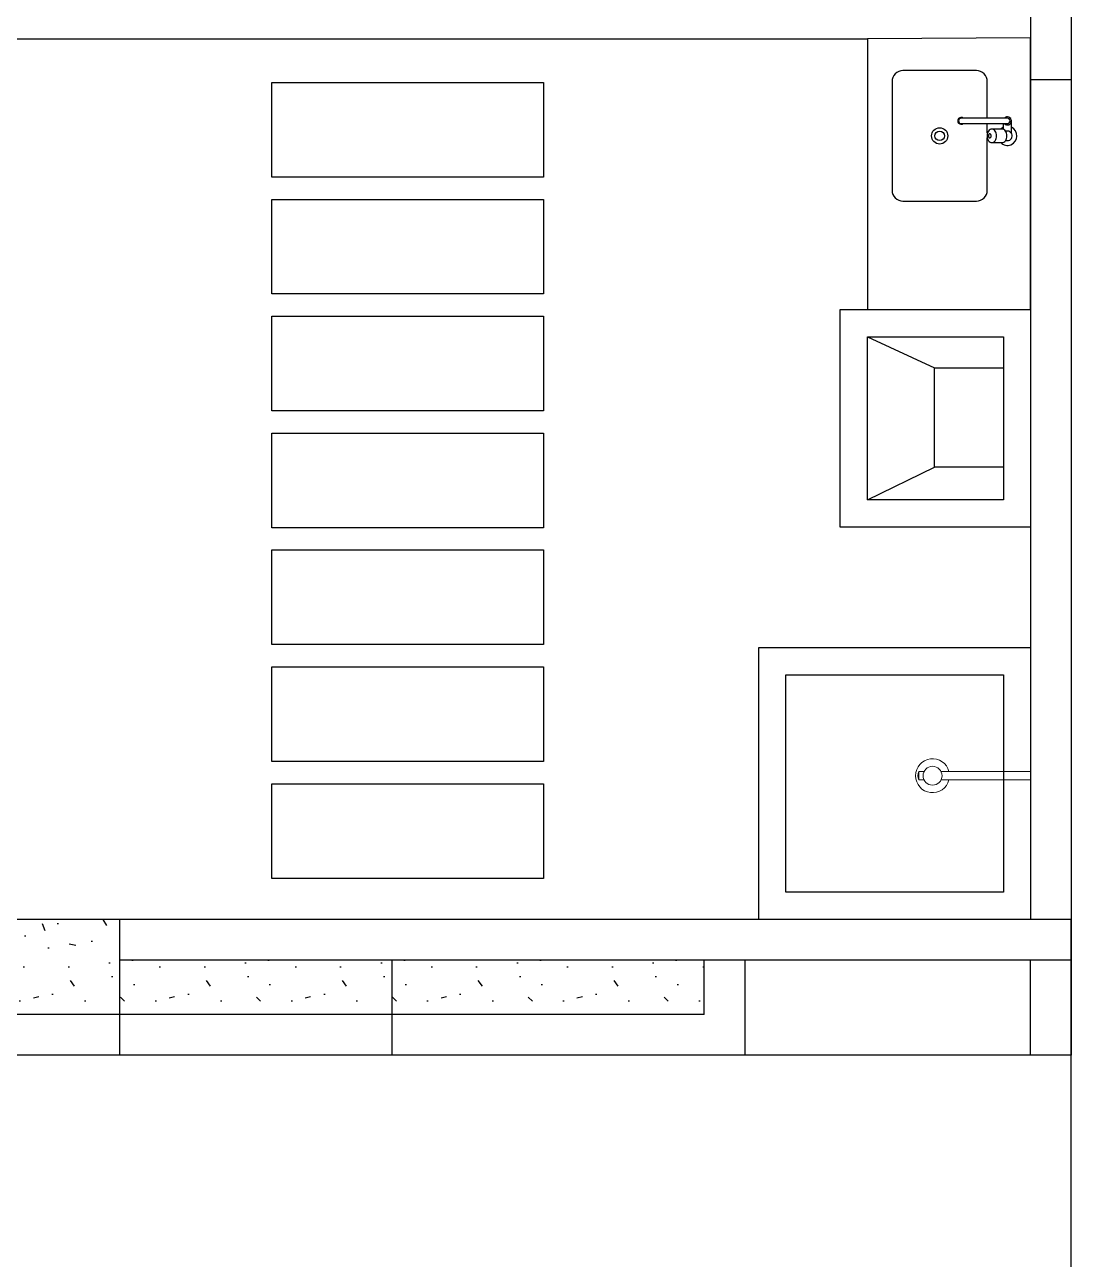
# Model space of a CAD drawing. Header units: millimetres. Extents: x 3923 to 4007, y 744 to 863.
# Drawn here: x 3932.37 to 3938.84, y 817.74 to 825.37 of the extents above; entities that cross this region are included whole.
import ezdxf

# ---------------------------------------------------------------- set-up
doc = ezdxf.new("R2010")
doc.units = ezdxf.units.MM
doc.linetypes.add('CONTINU', pattern=[0])
doc.layers.add('-HIDRO', color=8, linetype='Continuous')
doc.layers.add('E-Lay-9', color=9, linetype='Continuous', lineweight=9)

# ---------------------------------------------------------------- blocks, each defined once
blk = doc.blocks.new('Cuba coz')
at = {"color": 8}
blk.add_line((7.5, -4.5), (7.5, -2.41), dxfattribs=at)
for points in [[(13.41, -6.5), (13.41, -20, 0.414214), (17.41, -24), (44.41, -24, 0.414214), (48.41, -20), (48.41, 20, 0.414214), (44.41, 24), (17.41, 24, 0.414214), (13.41, 20), (13.41, 0.74)], [(6.7, 1.75), (6, 1.75, 0.546464), (4.41, -0.73, -0.10784), (4.5, -1.15), (4.5, -5.5)], [(11.72, 2.5), (7.96, 2.5, 0.133256), (7.32, 2.33, 0.106756), (6.71, 1.77, 0.082828), (6.34, 0.99, 0.071352), (6.19, 0, 0.071352), (6.34, -0.99, 0.082828), (6.71, -1.77, 0.106756), (7.32, -2.33, 0.133256), (7.96, -2.5), (11.72, -2.5)], [(4.41, -0.73, 0.293273), (6, -1.75), (6.7, -1.75)], [(13.41, -1), (13.41, -4.5, 0.414214)]]:
    blk.add_lwpolyline(points, format="xyb", dxfattribs=at)
for points in [[(11.72, -2.5, 0.133256), (12.36, -2.33, 0.106756), (12.97, -1.77, 0.082828), (13.35, -0.99, 0.071352), (13.49, 0, 0.071352), (13.35, 0.99, 0.082828), (12.97, 1.77, 0.106756), (12.36, 2.33, 0.133256), (11.72, 2.5, 0.133256), (11.08, 2.33, 0.106756), (10.47, 1.77, 0.082828), (10.1, 0.99, 0.071352), (9.95, 0, 0.071352), (10.1, -0.99, 0.082828), (10.47, -1.77, 0.106756), (11.08, -2.33, 0.133256)], [(12.47, 0.75, 0.133256), (12.28, 0.7, 0.106756), (12.1, 0.53, 0.082828), (11.98, 0.3, 0.071352), (11.94, 0, 0.071352), (11.98, -0.3, 0.082828), (12.1, -0.53, 0.106756), (12.28, -0.7, 0.133256), (12.47, -0.75, 0.133256), (12.66, -0.7, 0.106756), (12.85, -0.53, 0.082828), (12.96, -0.3, 0.071352), (13, 0, 0.071352), (12.96, 0.3, 0.082828), (12.85, 0.53, 0.106756), (12.66, 0.7, 0.133256)], [(6, -6.5), (23, -6.5, 1), (23, -4.5), (6, -4.5, 1)]]:
    blk.add_lwpolyline(points, format="xyb", close=True, dxfattribs=at)
for radius in [3, 1.75]:
    blk.add_circle((30.91, 0), radius, dxfattribs=at)
for centre, radius, start, end in [((6, 0), 3.5, 45.5847, 244.6231), ((6, -5.5), 1.5, 41.8103, 318.1897), ((6, 0), 3.5, 295.3769, 314.4153), ((23, -5.5), 1.25, 233.1301, 126.8699)]:
    blk.add_arc(centre, radius, start, end, dxfattribs=at)
blk = doc.blocks.new('Chuveiro')
at = {"layer": 'E-Lay-9', "color": 8}
for p, q in [((-0.0311, 0.0156), (-0.3604, 0.0156)), ((0.0509, 0.0156), (0.0311, 0.0156)), ((0.0509, 0.0156), (0.0509, -0.0156)), ((-0.0311, -0.0156), (-0.3604, -0.0156)), ((0.0509, -0.0156), (0.0311, -0.0156))]:
    blk.add_line(p, q, dxfattribs=at)
blk.add_circle((0, 0), 0.0348, dxfattribs=at)
for centre, radius, start, end in [((0, 0), 0.0624, 194.4775, 165.5225), ((0.0093, 0), 0.0444, 339.4266, 20.5734)]:
    blk.add_arc(centre, radius, start, end, dxfattribs=at)

msp = doc.modelspace()

# ---------------------------------------------------------------- hatches: boundary and pattern name
at = {"layer": '-HIDRO', "linetype": 'Continuous'}
h = msp.add_hatch(dxfattribs=at)
h.set_pattern_fill('STIP2', color=256, scale=0.84, angle=90, style=0, pattern_type=2)
h.set_pattern_definition([(270, (5140.124, 876.5561), (-0.84, 3e-16), [0, -0.84]), (270, (5140.2584, 876.4553), (-0.84, 3e-16), [0, -0.84]), (270, (5140.46, 876.4973), (-0.84, 3e-16), [0, -0.84]), (270, (5140.6532, 876.2033), (-0.84, 3e-16), [0, -0.84]), (270, (5140.3508, 876.2285), (-0.84, 3e-16), [0, -0.84]), (270, (5140.1492, 876.0017), (-0.84, 3e-16), [0, -0.84]), (270, (5140.0904, 876.2957), (-0.84, 3e-16), [0, -0.84]), (270, (5140.4348, 875.9429), (-0.84, 3e-16), [0, -0.84]), (270, (5140.7036, 875.9849), (-0.84, 3e-16), [0, -0.84]), (270, (5140.8296, 876.6065), (-0.84, 3e-16), [0, -0.84]), (270, (5140.6616, 876.4553), (-0.84, 3e-16), [0, -0.84]), (270, (5140.8212, 876.3377), (-0.84, 3e-16), [0, -0.84]), (270, (5140.2836, 875.8253), (-0.84, 3e-16), [0, -0.84]), (270, (5140.4936, 876.0941), (-0.84, 3e-16), [0, -0.84]), (270, (5140.2164, 876.1613), (-0.84, 3e-16), [0, -0.84]), (270, (5140.292, 876.0185), (-0.84, 3e-16), [0, -0.84]), (270, (5140.5188, 876.3209), (-0.84, 3e-16), [0, -0.84]), (270, (5140.0652, 876.0857), (-0.84, 3e-16), [0, -0.84]), (270, (5140.5608, 875.8253), (-0.84, 3e-16), [0, -0.84]), (270, (5140.8128, 875.8505), (-0.84, 3e-16), [0, -0.84]), (194.0362, (5140.376, 876.4805), (2.52000045, 0.839998366), [0.03463404, -3.428775]), (300.9638, (5140.1996, 876.3377), (-1.680002081, 2.519998332), [0.0489804, -4.84901927]), (291.8014, (5140.3928, 876.0941), (0.839999922, -2.520000222), [0.0452357, -4.4783029]), (120.9638, (5140.796, 876.0857), (1.680002081, -2.519998332), [0.0489804, -4.84901927]), (216.8699, (5140.6868, 876.3461), (-2.519999924, -1.680000099), [0.042, -4.158]), (315, (5140.082, 875.9009), (-7e-17, -0.84000026), [0.04751796, -1.1404218]), (168.6901, (5140.6028, 875.9597), (-3.360000622, 0.839998009), [0.0428316, -4.24034435]), (306.8699, (5140.5692, 876.5813), (1.680000099, -2.519999924), [0.042, -4.158]), (315, (5140.04, 876.4805), (-7e-17, -0.84000026), [0.03563784, -1.1523011])])
h.paths.add_polyline_path([(3927.9171, 819.2523), (3927.9171, 819.8403), (3932.9571, 819.8403), (3932.9571, 819.5883), (3932.9571, 819.2523)])
h.paths.add_polyline_path([(3932.9571, 819.2523), (3932.9571, 819.5883), (3934.6029, 819.5883), (3934.6029, 819.2523)])
h.paths.add_polyline_path([(3934.6371, 819.2523), (3934.6371, 819.5883), (3936.5691, 819.5883), (3936.5691, 819.2523)])
h.paths.add_polyline_path([(3927.6651, 819.2523), (3927.6651, 819.8403), (3927.9171, 819.8403), (3927.9171, 819.2523)])
h.paths.add_polyline_path([(3927.3291, 819.2523), (3927.3291, 819.8403), (3927.6651, 819.8403), (3927.6651, 819.2523)])

# ---------------------------------------------------------------- linework, layer by layer
for p, q in [((3938.8371, 856.9666), (3938.8371, 825.0315)), ((3938.5851, 836.3715), (3938.5851, 825.0315)), ((3932.2851, 825.2835), (3937.5771, 825.2835)), ((3937.5771, 825.2835), (3937.5771, 823.6096)), ((3938.5851, 825.0315), (3938.5851, 819.8403)), ((3938.5851, 825.0315), (3938.8371, 825.0315)), ((3938.8371, 825.0315), (3938.8371, 819.0003)), ((3937.5771, 823.4416), (3937.9916, 823.2505)), ((3937.5771, 822.4336), (3937.9916, 822.6365)), ((3934.0491, 819.8403), (3927.3291, 819.8403)), ((3932.9571, 819.5883), (3932.9571, 819.8403)), ((3938.8371, 819.8403), (3932.9571, 819.8403)), ((3936.0651, 819.8403), (3934.0491, 819.8403)), ((3938.8371, 819.0003), (3938.8371, 819.8403)), ((3938.8371, 819.5883), (3938.8371, 819.8403)), ((3938.8371, 819.5883), (3932.9571, 819.5883)), ((3932.9571, 819.0003), (3932.9571, 819.5883)), ((3934.6371, 819.5883), (3934.6371, 819.0003)), ((3936.5691, 819.2523), (3936.5691, 819.5883)), ((3936.8211, 819.0003), (3936.8211, 819.5883)), ((3938.5851, 819.0003), (3938.5851, 819.5883)), ((3936.5691, 819.2523), (3927.3291, 819.2523)), ((3935.9811, 819.0003), (3927.9171, 819.0003)), ((3938.5851, 819.0003), (3935.6451, 819.0003)), ((3936.8211, 819.0003), (3935.9811, 819.0003)), ((3938.8371, 819.0003), (3938.5851, 819.0003)), ((3938.8371, 814.8003), (3938.8371, 819.0003))]:
    msp.add_line(p, q, dxfattribs=at)
at = {"layer": '-HIDRO', "linetype": 'CONTINU'}
msp.add_lwpolyline([(3937.5771, 825.2835), (3937.5771, 823.6096), (3938.5851, 823.6096), (3938.5851, 825.2896)], close=True, dxfattribs=at)
at = {"layer": '-HIDRO', "linetype": 'Continuous'}
for points in [[(3935.5757, 825.0136), (3935.5757, 824.4284), (3933.8973, 824.4284), (3933.8973, 825.0136)], [(3935.5757, 824.2911), (3935.5757, 823.706), (3933.8973, 823.706), (3933.8973, 824.2911)], [(3935.5757, 823.5687), (3935.5757, 822.9835), (3933.8973, 822.9835), (3933.8973, 823.5687)], [(3938.5851, 823.6096), (3938.5851, 822.2656), (3937.4091, 822.2656), (3937.4091, 823.6096)], [(3938.4171, 823.4416), (3938.4171, 822.4336), (3937.5771, 822.4336), (3937.5771, 823.4416)], [(3938.4171, 823.2505), (3938.4171, 822.6365), (3937.9916, 822.6365), (3937.9916, 823.2505)], [(3935.5757, 822.8462), (3935.5757, 822.261), (3933.8973, 822.261), (3933.8973, 822.8462)], [(3935.5757, 822.8462), (3935.5757, 822.261), (3933.8973, 822.261), (3933.8973, 822.8462)], [(3935.5757, 822.1237), (3935.5757, 821.5385), (3933.8973, 821.5385), (3933.8973, 822.1237)], [(3935.5757, 822.1237), (3935.5757, 821.5385), (3933.8973, 821.5385), (3933.8973, 822.1237)], [(3938.5851, 821.5203), (3938.5851, 819.8403), (3936.9051, 819.8403), (3936.9051, 821.5203)], [(3935.5757, 821.4012), (3935.5757, 820.816), (3933.8973, 820.816), (3933.8973, 821.4012)], [(3935.5757, 821.4012), (3935.5757, 820.816), (3933.8973, 820.816), (3933.8973, 821.4012)], [(3938.4171, 821.3523), (3938.4171, 820.0083), (3937.0731, 820.0083), (3937.0731, 821.3523)], [(3935.5757, 820.6787), (3935.5757, 820.0936), (3933.8973, 820.0936), (3933.8973, 820.6787)], [(3935.5757, 820.6787), (3935.5757, 820.0936), (3933.8973, 820.0936), (3933.8973, 820.6787)]]:
    msp.add_lwpolyline(points, close=True, dxfattribs=at)

# ---------------------------------------------------------------- block references
at = {"layer": '-HIDRO', "xscale": 0.01679999995332671, "yscale": 0.01679999995332671, "zscale": 0.01679999995296, "rotation": 180}
msp.add_blockref('Cuba coz', (3938.5429, 824.6834, -10.6421), dxfattribs=at)
at = {"layer": '-HIDRO', "xscale": -1.68, "yscale": 1.68, "zscale": 1.68}
msp.add_blockref('Chuveiro', (3937.9796, 820.7284), dxfattribs=at)

doc.saveas('drawing.dxf')
